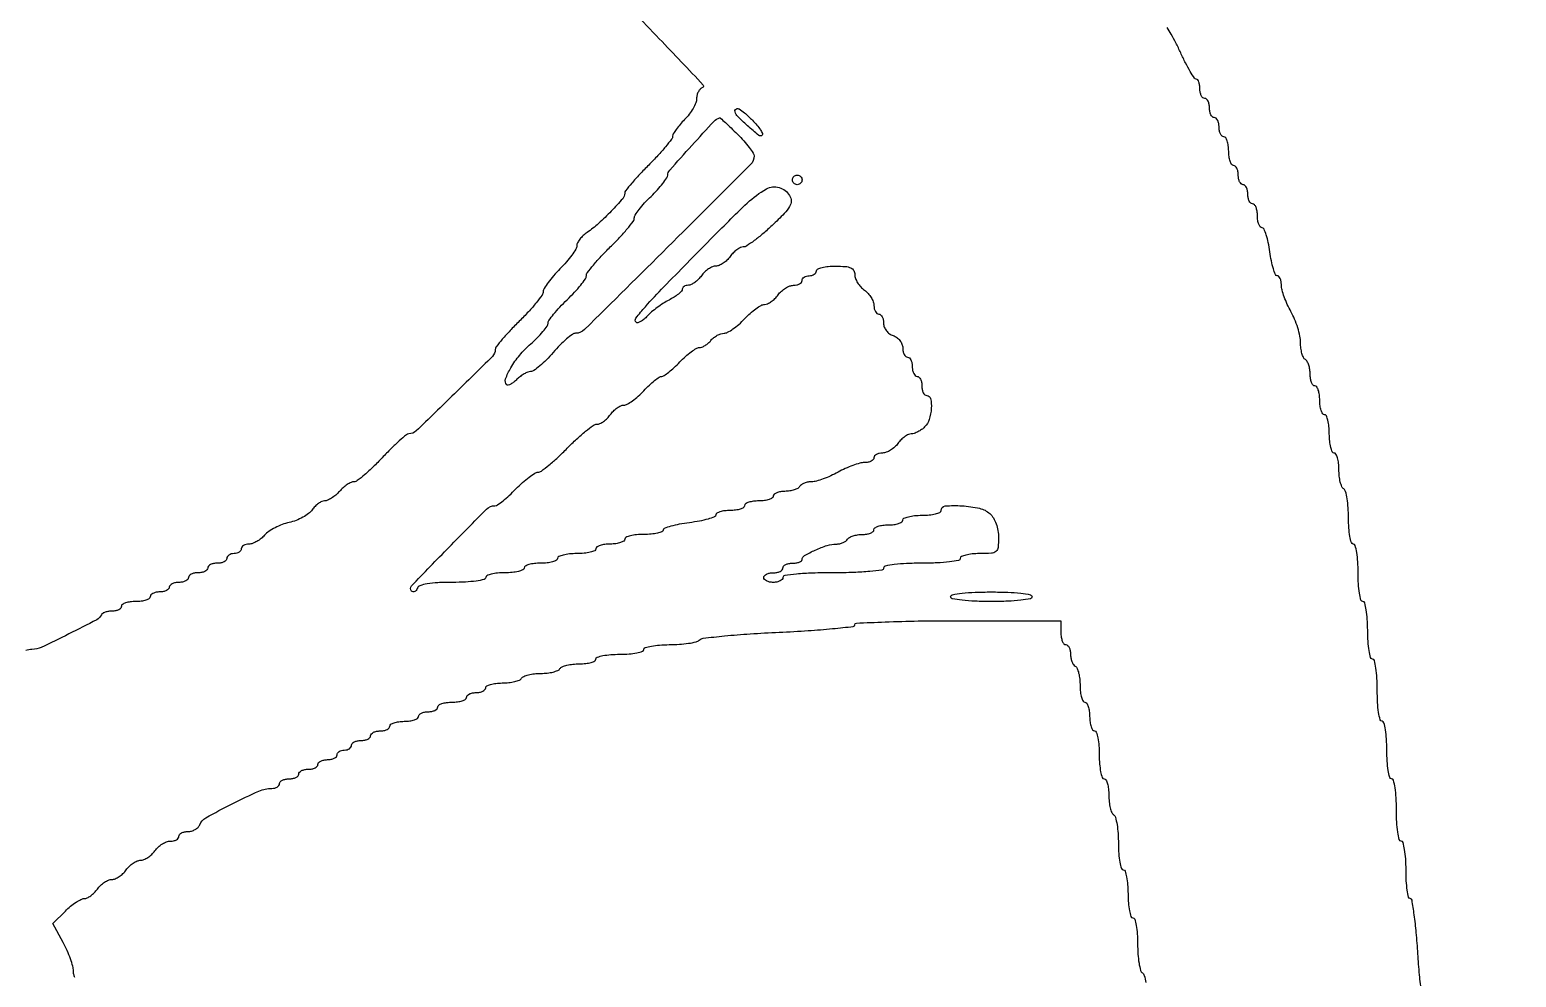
# Model space of a CAD drawing. Extents: x 70 to 555, y 314 to 2123.
# Drawn here: x 244.9 to 555, y 1622.6 to 1820.3 of the extents above; entities that cross this region are included whole.
import ezdxf

# ---------------------------------------------------------------- set-up
doc = ezdxf.new("R2010")
doc.units = 0

msp = doc.modelspace()

# ---------------------------------------------------------------- linework, layer by layer
for points in [[(70.501361, 1948.502049, 0.000004), (70.250342, 1765.875, 0.000254), (70.05712, 1541.195105, 0.000088), (70, 1217.5, 0.000088)], [(70.250342, 669.125, 0.000004), (70.501361, 486.497951, 0.413809)], [(365.603297, 1829.416839, -0.003947), (376.21875, 1818.449444, -0.0007), (385.385606, 1808.800828, -0.547548), (385.25, 1808.255019, 0.118274), (384.771911, 1807.954739, 0.068961), (384.367188, 1807.407535, 0.062766), (384.09324, 1806.709026, 0.062177), (384, 1805.962121, -0.095468), (383.828173, 1805.070411, -0.034714), (383.265625, 1803.906203, -0.032892), (382.456705, 1802.685635, -0.033602), (381.5, 1801.590909, 0.018388), (380.542806, 1800.560597, 0.022832), (379.734375, 1799.53217, 0.021979), (379.145597, 1798.626785, 0.133953), (379, 1798.093074, -0.166116), (378.794972, 1797.492979, -0.009116), (377.53125, 1795.919602, -0.013333), (375.915592, 1794.083353, -0.009288), (374, 1792.095238, 0.008378), (372.084264, 1790.114204, 0.012204), (370.46875, 1788.299817, 0.007774), (369.191598, 1786.744564, 0.169593), (369, 1786.195933, -0.181193), (368.577722, 1785.068917, -0.012077), (366.206721, 1782.478192, -0.018452), (363.543776, 1779.90324, -0.03323), (361.15522, 1778.029241, 0.037971), (360.330549, 1777.369515, 0.040339), (359.633096, 1776.604948, 0.043876), (359.149594, 1775.8526, 0.121467), (359, 1775.245907, -0.137442), (358.801, 1774.53564, -0.020614), (357.971875, 1773.290777, -0.021856), (356.840156, 1771.869592, -0.017302), (355.5, 1770.433333, 0.016549), (354.159783, 1769.001338, 0.021156), (353.028125, 1767.59302, 0.019632), (352.195363, 1766.363517, 0.139923), (352, 1765.679075, -0.158473), (351.764003, 1764.953177, -0.012914), (350.53125, 1763.34659, -0.016341), (348.915231, 1761.477817, -0.011826), (347, 1759.5, 0.009181), (345.084373, 1757.542598, 0.013229), (343.46875, 1755.736521, 0.008938), (342.202633, 1754.188201, 0.168464), (342, 1753.603856, -0.199705), (341.403988, 1752.171136, -0.002046), (333.465323, 1744.345047, -0.00209), (325.472065, 1736.594484, -0.193825), (323.996119, 1736, 0.175377), (323.447174, 1735.801346, 0.008761), (321.975369, 1734.53125, 0.013221), (320.261668, 1732.915699, 0.009102), (318.403231, 1731, -0.011976), (316.523714, 1729.084723, -0.016653), (314.74526, 1727.46875, -0.013122), (313.213313, 1726.234925, -0.164403), (312.518146, 1726, 0.112595), (311.931336, 1725.86616, 0.034196), (311.133195, 1725.4125, 0.032324), (310.28173, 1724.765415, 0.030199), (309.5, 1724, -0.032102), (308.712338, 1723.234622, -0.033425), (307.843264, 1722.5875, -0.035474), (307.020538, 1722.135583, -0.108265), (306.401716, 1722, 0.110792), (305.814824, 1721.868338, 0.045518), (305.107991, 1721.451967, 0.042108), (304.401906, 1720.848153, 0.042059), (303.806659, 1720.134355, -0.07992), (303.058678, 1719.363769, -0.034859), (301.855932, 1718.590992, -0.033364), (300.436297, 1717.931825, -0.037967), (299.000896, 1717.500197, 0.035693), (297.542579, 1717.068889, 0.029133), (296.05436, 1716.409344, 0.030052), (294.751822, 1715.636506, 0.065282), (293.883646, 1714.865842, -0.044399), (293.143838, 1714.151902, -0.039478), (292.261159, 1713.548091, -0.041604), (291.374475, 1713.132956, -0.088912), (290.632705, 1713, 0.059344), (290.008301, 1712.925629, 0.078271), (289.479607, 1712.70625, 0.096675), (289.125502, 1712.381426, 0.160289), (289, 1712, -0.148195), (288.884432, 1711.618646, -0.098894), (288.559375, 1711.29375, -0.082425), (288.073457, 1711.074694, -0.064853), (287.5, 1711, 0.064853), (286.926543, 1710.925306, 0.082425), (286.440625, 1710.70625, 0.098894), (286.115568, 1710.381354, 0.148195), (286, 1710, -0.191087), (285.848523, 1709.618118, -0.088204), (285.4125, 1709.29375, -0.068025), (284.765418, 1709.073693, -0.048028), (284, 1709, 0.048028), (283.234582, 1708.926307, 0.068025), (282.5875, 1708.70625, 0.088204), (282.151477, 1708.381882, 0.191087), (282, 1708, -0.191087), (281.848523, 1707.618118, -0.088204), (281.4125, 1707.29375, -0.068025), (280.765418, 1707.073693, -0.048028), (280, 1707, 0.048028), (279.234582, 1706.926307, 0.068025), (278.5875, 1706.70625, 0.088204), (278.151477, 1706.381882, 0.191087), (278, 1706, -0.191087), (277.848523, 1705.618118, -0.088204), (277.4125, 1705.29375, -0.068025), (276.765418, 1705.073693, -0.048028), (276, 1705, 0.048028), (275.234582, 1704.926307, 0.068025), (274.5875, 1704.70625, 0.088204), (274.151477, 1704.381882, 0.191087), (274, 1704, -0.191087), (273.848523, 1703.618118, -0.088204), (273.4125, 1703.29375, -0.068025), (272.765418, 1703.073693, -0.048028), (272, 1703, 0.048028), (271.234582, 1702.926307, 0.068025), (270.5875, 1702.70625, 0.088204), (270.151477, 1702.381882, 0.191087), (270, 1702, -0.254951), (269.790443, 1701.615738, -0.06271), (269.11875, 1701.29375, -0.048861), (268.149251, 1701.072766, -0.031626), (267, 1701, 0.031626), (265.850749, 1700.927234, 0.048861), (264.88125, 1700.70625, 0.06271), (264.209557, 1700.384262, 0.254951), (264, 1700, -0.184457), (263.854207, 1699.61825, -0.090315), (263.436979, 1699.29375, -0.070178), (262.816758, 1699.073823, -0.050201), (262.083333, 1699, 0.036404), (261.325242, 1698.944732, 0.044078), (260.631771, 1698.779687, 0.049842), (260.093607, 1698.538485, 0.15923), (259.833333, 1698.25, -0.169344), (258.848766, 1697.201013, -0.004391), (253.032231, 1694.226051, -0.005853), (247.287392, 1691.434735, -0.110593), (245.345966, 1691, 0.09204), (244.034888, 1690.756595, 0.02218)], [(535.250996, 1619.378125, -0.012066), (534.819108, 1623.090771, -0.007319), (534.47875, 1627.5, 0.007146), (534.139924, 1631.909245, 0.011786), (533.712746, 1635.621875, 0.005464), (533.253165, 1638.682309, 0.368095), (532.880101, 1639, -0.350995), (532.533514, 1639.277487, -0.018729), (532.25853, 1640.7625, -0.022635), (532.063409, 1642.699754, -0.013781), (532, 1645, 0.015416), (531.928566, 1647.316313, 0.025878), (531.708333, 1649.25, 0.024068), (531.395008, 1650.696775, 0.339565), (531, 1651, -0.345347), (530.599474, 1651.314102, -0.022017), (530.288462, 1652.875, -0.024301), (530.070361, 1654.963427, -0.013867), (530, 1657.5, 0.013867), (529.929639, 1660.036573, 0.024301), (529.711538, 1662.125, 0.022017), (529.400526, 1663.685898, 0.345347), (529, 1664, -0.339565), (528.604992, 1664.303225, -0.024068), (528.291667, 1665.75, -0.025878), (528.071434, 1667.683687, -0.015416), (528, 1670, 0.015416), (527.928566, 1672.316313, 0.025878), (527.708333, 1674.25, 0.024068), (527.395008, 1675.696775, 0.339565), (527, 1676, -0.345347), (526.599474, 1676.314102, -0.022017), (526.288462, 1677.875, -0.024301), (526.070361, 1679.963427, -0.013867), (526, 1682.5, 0.013867), (525.929639, 1685.036573, 0.024301), (525.711538, 1687.125, 0.022017), (525.400526, 1688.685898, 0.345347), (525, 1689, -0.339565), (524.604992, 1689.303225, -0.024068), (524.291667, 1690.75, -0.025878), (524.071434, 1692.683687, -0.015416), (524, 1695, 0.015416), (523.928566, 1697.316313, 0.025878), (523.708333, 1699.25, 0.024068), (523.395008, 1700.696775, 0.339565), (523, 1701, -0.339565), (522.604992, 1701.303225, -0.024068), (522.291667, 1702.75, -0.025878), (522.071434, 1704.683687, -0.015416), (522, 1707, 0.015416), (521.928566, 1709.316313, 0.025878), (521.708333, 1711.25, 0.024068), (521.395008, 1712.696775, 0.339565), (521, 1713, -0.331172), (520.609106, 1713.290799, -0.027462), (520.29375, 1714.598289, -0.028158), (520.072152, 1716.35528, -0.017292), (520, 1718.440983, 0.017115), (519.927098, 1720.570094, 0.023783), (519.70625, 1722.465225, 0.021638), (519.39092, 1723.967949, 0.194165), (519, 1724.5, -0.159713), (518.613307, 1724.95866, -0.035556), (518.29375, 1725.947275, -0.033489), (518.073414, 1727.196361, -0.026918), (518, 1728.559017, 0.027497), (517.927436, 1729.877484, 0.043243), (517.70625, 1730.989211, 0.053437), (517.385522, 1731.770364, 0.275259), (517, 1732, -0.295869), (516.612873, 1732.251055, -0.04382), (516.29375, 1733.175, -0.037669), (516.07239, 1734.467056, -0.023598), (516, 1736, 0.023598), (515.92761, 1737.532944, 0.037669), (515.70625, 1738.825, 0.04382), (515.387127, 1739.748945, 0.295869), (515, 1740, -0.254951), (514.615738, 1740.209557, -0.06271), (514.29375, 1740.88125, -0.048861), (514.072766, 1741.850749, -0.031626), (514, 1743, 0.031626), (513.927234, 1744.149251, 0.048861), (513.70625, 1745.11875, 0.06271), (513.384262, 1745.790443, 0.254951), (513, 1746, -0.222681), (512.617207, 1746.179376, -0.076538), (512.29375, 1746.717039, -0.058208), (512.07317, 1747.50628, -0.039081), (512, 1748.440983, 0.037634), (511.926158, 1749.42066, 0.041396), (511.70625, 1750.346475, 0.045439), (511.384508, 1751.093337, 0.130646), (511, 1751.5, -0.145663), (510.614489, 1751.932576, -0.040643), (510.29375, 1752.791465, -0.03735), (510.073625, 1753.869117, -0.031717), (510, 1755.028601, 0.051263), (509.859345, 1756.396885, 0.023721), (509.4125, 1758.130183, 0.023203), (508.765768, 1759.923384, 0.029814), (508, 1761.5, -0.020986), (507.234469, 1763.007834, -0.020208), (506.5875, 1764.593403, -0.020615), (506.132463, 1766.034859, -0.066235), (506, 1767.030416, 0.042298), (505.936096, 1767.784464, 0.061916), (505.744094, 1768.421435, 0.081321), (505.461952, 1768.853273, 0.210474), (505.128831, 1769, -0.304395), (504.753818, 1769.251618, -0.022778), (504.318731, 1770.46875, -0.025401), (503.911586, 1772.083633, -0.016076), (503.594388, 1774, 0.017827), (503.270316, 1775.916224, 0.027942), (502.842319, 1777.53125, 0.026767), (502.378437, 1778.732778, 0.295374), (501.965557, 1779, -0.232033), (501.595596, 1779.181456, -0.072685), (501.283632, 1779.734375, -0.055436), (501.070525, 1780.542568, -0.036781), (501, 1781.5, 0.038131), (500.926884, 1782.457356, 0.057076), (500.70625, 1783.265625, 0.074992), (500.382936, 1783.817169, 0.226478), (500, 1784, -0.191087), (499.618118, 1784.151477, -0.088204), (499.29375, 1784.5875, -0.068025), (499.073693, 1785.234582, -0.048028), (499, 1786, 0.048028), (498.926307, 1786.765418, 0.068025), (498.70625, 1787.4125, 0.088204), (498.381882, 1787.848523, 0.191087), (498, 1788, -0.191087), (497.618118, 1788.151477, -0.088204), (497.29375, 1788.5875, -0.068025), (497.073693, 1789.234582, -0.048028), (497, 1790, 0.048028), (496.926307, 1790.765418, 0.068025), (496.70625, 1791.4125, 0.088204), (496.381882, 1791.848523, 0.191087), (496, 1792, -0.254951), (495.615738, 1792.209557, -0.06271), (495.29375, 1792.88125, -0.048861), (495.072766, 1793.850749, -0.031626), (495, 1795, 0.031626), (494.927234, 1796.149251, 0.048861), (494.70625, 1797.11875, 0.06271), (494.384262, 1797.790443, 0.254951), (494, 1798, -0.191087), (493.618118, 1798.151477, -0.088204), (493.29375, 1798.5875, -0.068025), (493.073693, 1799.234582, -0.048028), (493, 1800, 0.048028), (492.926307, 1800.765418, 0.068025), (492.70625, 1801.4125, 0.088204), (492.381882, 1801.848523, 0.191087), (492, 1802, -0.191087), (491.618118, 1802.151477, -0.088204), (491.29375, 1802.5875, -0.068025), (491.073693, 1803.234582, -0.048028), (491, 1804, 0.048028), (490.926307, 1804.765418, 0.068025), (490.70625, 1805.4125, 0.088204), (490.381882, 1805.848523, 0.191087), (490, 1806, -0.191087), (489.618118, 1806.151477, -0.088204), (489.29375, 1806.5875, -0.068025), (489.073693, 1807.234582, -0.048028), (489, 1808, 0.035676), (488.945257, 1808.766246, 0.053938), (488.779688, 1809.413545, 0.070374), (488.53754, 1809.858162, 0.235946), (488.25, 1810.003557, -0.252497), (487.855014, 1810.219031, -0.010688), (486.985937, 1811.619605, -0.016166), (486.012383, 1813.394667, -0.010555), (485, 1815.5, 0.010555), (483.987617, 1817.605333, 0.016166), (483.014063, 1819.380395, 0.010688), (482.144986, 1820.780969, 0.252497)], [(254.29375, 1622.55974, -0.070474), (254.073842, 1623.176362, -0.050507), (254, 1623.905499, 0.068669), (253.862921, 1624.898914, 0.018191), (253.372322, 1626.427192, 0.018103), (252.681129, 1628.141748, 0.017725), (251.863223, 1629.814176), (249.726445, 1633.817354), (252.317768, 1636.408677, -0.023381), (253.40706, 1637.400595, -0.026836), (254.537019, 1638.238799, -0.027433), (255.557512, 1638.836342, -0.119278), (256.233786, 1639, 0.113243), (256.843602, 1639.139909, 0.043766), (257.592798, 1639.5875, 0.040482), (258.350538, 1640.234755, 0.039628), (259, 1641, -0.046192), (259.666838, 1641.765165, -0.043436), (260.475876, 1642.4125, -0.046457), (261.299139, 1642.857086, -0.100918), (262, 1643, 0.100918), (262.700861, 1643.142914, 0.046457), (263.524124, 1643.5875, 0.043436), (264.333162, 1644.234835, 0.046192), (265, 1645, -0.046192), (265.666838, 1645.765165, -0.043436), (266.475876, 1646.4125, -0.046457), (267.299139, 1646.857086, -0.100918), (268, 1647, 0.100918), (268.700861, 1647.142914, 0.046457), (269.524124, 1647.5875, 0.043436), (270.333162, 1648.234835, 0.046192), (271, 1649, -0.052224), (271.683198, 1649.765149, -0.045499), (272.540724, 1650.4125, -0.047927), (273.434551, 1650.855253, -0.091287), (274.220759, 1651, 0.054248), (274.901422, 1651.074067, 0.073949), (275.477348, 1651.29375, 0.093597), (275.863853, 1651.618433, 0.173062), (276, 1652, -0.182536), (276.144157, 1652.381715, -0.0909), (276.556072, 1652.70625, -0.070807), (277.168668, 1652.926137, -0.050854), (277.893011, 1653, 0.068992), (278.657398, 1653.105977, 0.063005), (279.389918, 1653.416869, 0.066745), (279.981443, 1653.876439, 0.103008), (280.330593, 1654.419129, -0.176881), (281.604334, 1655.881555, -0.009457), (287.140985, 1658.800661, -0.012311), (292.704411, 1661.431113, -0.104639), (295.392967, 1662, 0.060336), (296.007515, 1662.07443, 0.079058), (296.527934, 1662.29375, 0.097153), (296.876399, 1662.618592, 0.157988), (297, 1663, -0.191087), (297.151477, 1663.381882, -0.088204), (297.5875, 1663.70625, -0.068025), (298.234582, 1663.926307, -0.048028), (299, 1664, 0.048028), (299.765418, 1664.073693, 0.068025), (300.4125, 1664.29375, 0.088204), (300.848523, 1664.618118, 0.191087), (301, 1665, -0.191087), (301.151477, 1665.381882, -0.088204), (301.5875, 1665.70625, -0.068025), (302.234582, 1665.926307, -0.048028), (303, 1666, 0.048028), (303.765418, 1666.073693, 0.068025), (304.4125, 1666.29375, 0.088204), (304.848523, 1666.618118, 0.191087), (305, 1667, -0.191087), (305.151477, 1667.381882, -0.088204), (305.5875, 1667.70625, -0.068025), (306.234582, 1667.926307, -0.048028), (307, 1668, 0.048028), (307.765418, 1668.073693, 0.068025), (308.4125, 1668.29375, 0.088204), (308.848523, 1668.618118, 0.191087), (309, 1669, -0.148195), (309.115568, 1669.381354, -0.098894), (309.440625, 1669.70625, -0.082425), (309.926543, 1669.925306, -0.064853), (310.5, 1670, 0.064853), (311.073457, 1670.074694, 0.082425), (311.559375, 1670.29375, 0.098894), (311.884432, 1670.618646, 0.148195), (312, 1671, -0.191087), (312.151477, 1671.381882, -0.088204), (312.5875, 1671.70625, -0.068025), (313.234582, 1671.926307, -0.048028), (314, 1672, 0.048028), (314.765418, 1672.073693, 0.068025), (315.4125, 1672.29375, 0.088204), (315.848523, 1672.618118, 0.191087), (316, 1673, -0.191087), (316.151477, 1673.381882, -0.088204), (316.5875, 1673.70625, -0.068025), (317.234582, 1673.926307, -0.048028), (318, 1674, 0.048028), (318.765418, 1674.073693, 0.068025), (319.4125, 1674.29375, 0.088204), (319.848523, 1674.618118, 0.191087), (320, 1675, -0.254951), (320.209557, 1675.384262, -0.06271), (320.88125, 1675.70625, -0.048861), (321.850749, 1675.927234, -0.031626), (323, 1676, 0.031626), (324.149251, 1676.072766, 0.048861), (325.11875, 1676.29375, 0.06271), (325.790443, 1676.615738, 0.254951), (326, 1677, -0.191087), (326.151477, 1677.381882, -0.088204), (326.5875, 1677.70625, -0.068025), (327.234582, 1677.926307, -0.048028), (328, 1678, 0.048028), (328.765418, 1678.073693, 0.068025), (329.4125, 1678.29375, 0.088204), (329.848523, 1678.618118, 0.191087), (330, 1679, -0.254951), (330.209557, 1679.384262, -0.06271), (330.88125, 1679.70625, -0.048861), (331.850749, 1679.927234, -0.031626), (333, 1680, 0.031626), (334.149251, 1680.072766, 0.048861), (335.11875, 1680.29375, 0.06271), (335.790443, 1680.615738, 0.254951), (336, 1681, -0.191087), (336.151477, 1681.381882, -0.088204), (336.5875, 1681.70625, -0.068025), (337.234582, 1681.926307, -0.048028), (338, 1682, 0.048028), (338.765418, 1682.073693, 0.068025), (339.4125, 1682.29375, 0.088204), (339.848523, 1682.618118, 0.191087), (340, 1683, -0.275259), (340.229636, 1683.385522, -0.053437), (341.010789, 1683.70625, -0.043243), (342.122516, 1683.927436, -0.027497), (343.440983, 1684, 0.026918), (344.803639, 1684.073414, 0.033489), (346.052725, 1684.29375, 0.035556), (347.04134, 1684.613307, 0.159713), (347.5, 1685, -0.158284), (347.955916, 1685.38656, -0.036095), (348.929939, 1685.70625, -0.033884), (350.159953, 1685.926564, -0.02738), (351.5, 1686, 0.02738), (352.840047, 1686.073436, 0.033884), (354.070061, 1686.29375, 0.036095), (355.044084, 1686.61344, 0.158284), (355.5, 1687, -0.159713), (355.95866, 1687.386693, -0.035556), (356.947275, 1687.70625, -0.033489), (358.196361, 1687.926586, -0.026918), (359.559017, 1688, 0.027497), (360.877484, 1688.072564, 0.043243), (361.989211, 1688.29375, 0.053437), (362.770364, 1688.614478, 0.275259), (363, 1689, -0.322437), (363.280551, 1689.389817, -0.031449), (364.46875, 1689.70625, -0.03053), (366.083446, 1689.927795, -0.01883), (368, 1690, 0.01883), (369.916554, 1690.072205, 0.03053), (371.53125, 1690.29375, 0.031449), (372.719449, 1690.610183, 0.322437), (373, 1691, -0.328537), (373.287676, 1691.390558, -0.028658), (374.556875, 1691.70625, -0.028876), (376.268373, 1691.927832, -0.017755), (378.3, 1692, 0.016537), (380.398986, 1692.069442, 0.02114), (382.322187, 1692.27877, 0.019615), (383.883759, 1692.578951, 0.139835), (384.55, 1692.949004, -0.169375), (385.380688, 1693.349564, -0.003798), (389.8475, 1693.825489, -0.008137), (395.1453, 1694.262354, -0.005363), (401.25, 1694.600138, 0.005041), (407.289048, 1694.930395, 0.008361), (412.373438, 1695.345372, 0.002787), (416.679624, 1695.793675, 0.382549), (417, 1696.151134, -0.400933), (417.329533, 1696.496032, -0.001524), (423.315625, 1696.750646, -0.006165), (430.255927, 1696.93899, -0.0037), (438.5, 1697), (460, 1697), (460, 1694.5, 0.038131), (460.073116, 1693.542644, 0.057076), (460.29375, 1692.734375, 0.074992), (460.617064, 1692.182831, 0.226478), (461, 1692, -0.186414), (461.381787, 1691.852535, -0.089706), (461.70625, 1691.429836, -0.069539), (461.926216, 1690.801778, -0.049547), (462, 1690.059017, 0.046881), (462.074077, 1689.270704, 0.046318), (462.29375, 1688.50665, 0.050262), (462.616444, 1687.876024, 0.111412), (463, 1687.5, -0.159713), (463.386693, 1687.04134, -0.035556), (463.70625, 1686.052725, -0.033489), (463.926586, 1684.803639, -0.026918), (464, 1683.440983, 0.027497), (464.072564, 1682.122516, 0.043243), (464.29375, 1681.010789, 0.053437), (464.614478, 1680.229636, 0.275259), (465, 1680, -0.254951), (465.384262, 1679.790443, -0.06271), (465.70625, 1679.11875, -0.048861), (465.927234, 1678.149251, -0.031626), (466, 1677, 0.031626), (466.072766, 1675.850749, 0.048861), (466.29375, 1674.88125, 0.06271), (466.615738, 1674.209557, 0.254951), (467, 1674, -0.322437), (467.389817, 1673.719449, -0.031449), (467.70625, 1672.53125, -0.03053), (467.927795, 1670.916554, -0.01883), (468, 1669, 0.01883), (468.072205, 1667.083446, 0.03053), (468.29375, 1665.46875, 0.031449), (468.610183, 1664.280551, 0.322437), (469, 1664, -0.275259), (469.385522, 1663.770364, -0.053437), (469.70625, 1662.989211, -0.043243), (469.927436, 1661.877484, -0.027497), (470, 1660.559017, 0.026918), (470.073414, 1659.196361, 0.033489), (470.29375, 1657.947275, 0.035556), (470.613307, 1656.95866, 0.159713), (471, 1656.5, -0.194165), (471.39092, 1655.967949, -0.021638), (471.70625, 1654.465225, -0.023783), (471.927098, 1652.570094, -0.017115), (472, 1650.440983, 0.017292), (472.072152, 1648.35528, 0.028158), (472.29375, 1646.598289, 0.027462), (472.609106, 1645.290799, 0.331172), (473, 1645, -0.322437), (473.389817, 1644.719449, -0.031449), (473.70625, 1643.53125, -0.03053), (473.927795, 1641.916554, -0.01883), (474, 1640, 0.01883), (474.072205, 1638.083446, 0.03053), (474.29375, 1636.46875, 0.031449), (474.610183, 1635.280551, 0.322437), (475, 1635, -0.331172), (475.390894, 1634.709201, -0.027462), (475.70625, 1633.401711, -0.028158), (475.927848, 1631.64472, -0.017292), (476, 1629.559017, 0.017115), (476.072902, 1627.429906, 0.023783), (476.29375, 1625.534775, 0.021638), (476.60908, 1624.032051, 0.194165), (477, 1623.5, -0.194165), (477.39092, 1622.967949, -0.021638), (477.70625, 1621.465225, -0.023783)]]:
    msp.add_lwpolyline(points, format="xyb")
for points in [[(392.533333, 1798.533333, -0.014063), (393.861, 1797.128805, -0.018703), (394.981667, 1795.775803, -0.016202), (395.820311, 1794.605906, -0.148463), (396, 1794.014081, -0.198925), (395.24571, 1792.193193, -0.000678), (377.951244, 1774.94729, -0.000694), (360.625077, 1757.764327, -0.192805), (358.758141, 1756.977363, 0.153191), (358.078546, 1756.750635, 0.019811), (356.858958, 1755.793025, 0.021611), (355.469061, 1754.502146, 0.016493), (354.059589, 1752.977363, -0.0165), (352.651574, 1751.454196, -0.021779), (351.266089, 1750.16835, -0.019902), (350.051983, 1749.216768, -0.157526), (349.381017, 1749, 0.094133), (348.793131, 1748.888332, 0.035043), (348.030971, 1748.524405, 0.033207), (347.234721, 1748.000529, 0.034283), (346.52381, 1747.380952, -0.028083), (345.868594, 1746.795477, -0.044058), (345.239252, 1746.378606, -0.054815), (344.718357, 1746.166036, -0.272278), (344.424403, 1746.242264, -0.290926), (344.154442, 1747.454193, -0.045248), (345.244422, 1749.784658, -0.042228), (347.089031, 1752.41087, -0.038402), (349.403725, 1754.781326, 0.016135), (350.780968, 1756.071585, 0.021345), (351.943594, 1757.337115, 0.019348), (352.805553, 1758.443919, 0.157016), (353, 1759.047849, -0.155886), (353.200562, 1759.675514, -0.015219), (354.175, 1760.959986, -0.018117), (355.46796, 1762.44712, -0.013373), (357, 1764, 0.013782), (358.531996, 1765.555377, 0.018553), (359.825, 1767.050111, 0.015821), (360.796345, 1768.342762, 0.154405), (361, 1768.986523, -0.163312), (361.224755, 1769.656287, -0.011526), (362.46875, 1771.224604, -0.015322), (364.084621, 1773.051145, -0.010909), (366, 1775, 0.010956), (367.915372, 1776.949214, 0.015376), (369.53125, 1778.776857, 0.011597), (370.774677, 1780.346223, 0.163135), (371, 1781.018447, -0.146598), (371.189554, 1781.65106, -0.018437), (372.028125, 1782.827875, -0.020396), (373.159678, 1784.180135, -0.015622), (374.5, 1785.565704, 0.014137), (375.840454, 1786.943199, 0.018888), (376.971875, 1788.270959, 0.01633), (377.819161, 1789.420192, 0.151811), (378, 1790.002071, -0.183514), (378.381552, 1791.006633, -0.002315), (383.017215, 1796.180289, -0.002796), (387.64739, 1801.242733, -0.142608), (388.783333, 1801.925305, -0.250617), (388.972948, 1801.880236, -0.002709), (390.001771, 1800.959725, -0.007691), (391.183995, 1799.856843, -0.004832)], [(395.651515, 1801.439394, -0.020069), (396.593568, 1800.418523, -0.032416), (397.299716, 1799.470739, -0.03468), (397.7302, 1798.694196, -0.315441), (397.666667, 1798.333333, -0.385028), (396.96154, 1798.297814, -0.012536), (394.629349, 1800.30162, -0.015116), (392.422055, 1802.421116, -0.19633), (392, 1803.454545, -0.325037), (392.292005, 1803.856276, -0.207402), (392.892174, 1803.798923, -0.057372), (393.989385, 1803.017445, -0.012972)], [(406, 1789, -0.099038), (405.923658, 1788.618362, -0.097945), (405.70625, 1788.29375, -0.097945), (405.381638, 1788.076342, -0.099038), (405, 1788, -0.099038), (404.618362, 1788.076342, -0.097945), (404.29375, 1788.29375, -0.097945), (404.076342, 1788.618362, -0.099038), (404, 1789, -0.099038), (404.076342, 1789.381638, -0.097945), (404.29375, 1789.70625, -0.097945), (404.618362, 1789.923658, -0.099038), (405, 1790, -0.099038), (405.381638, 1789.923658, -0.097945), (405.70625, 1789.70625, -0.097945), (405.923658, 1789.381638, -0.099038)], [(403.397872, 1785.736655, -0.139815), (403.721585, 1784.614234, -0.133492), (403.413475, 1783.467368, -0.061021), (402.283843, 1781.980671, -0.010464), (399.753747, 1779.486655, -0.01251), (397.842296, 1777.768231, -0.016878), (396.024828, 1776.317955, -0.013944), (394.462857, 1775.221932, -0.14704), (393.724506, 1775, 0.115715), (393.131037, 1774.860789, 0.043132), (392.39495, 1774.4125, 0.039861), (391.646361, 1773.765266, 0.038439), (391, 1773, -0.046192), (390.333162, 1772.234835, -0.043436), (389.524124, 1771.5875, -0.046457), (388.700861, 1771.142914, -0.100918), (388, 1771, 0.100918), (387.299139, 1770.857086, 0.046457), (386.475876, 1770.4125, 0.043436), (385.666838, 1769.765165, 0.046192), (385, 1769, -0.038332), (384.353917, 1768.234732, -0.039803), (383.606151, 1767.5875, -0.043072), (382.871239, 1767.139145, -0.115942), (382.279241, 1767, 0.063116), (381.790129, 1766.938011, 0.081172), (381.375777, 1766.755888, 0.098305), (381.09851, 1766.485906, 0.151833), (381, 1766.16898, -0.193348), (380.836608, 1765.76224, -0.030657), (380.192187, 1765.167252, -0.030191), (379.303134, 1764.527331, -0.022283), (378.25, 1763.925808, 0.024084), (377.068785, 1763.245474, 0.016397), (375.791887, 1762.365312, 0.016552), (374.613168, 1761.432622, 0.031672), (373.743657, 1760.596505, -0.030654), (373.027575, 1759.905114, -0.048521), (372.328692, 1759.417064, -0.063172), (371.744167, 1759.179207, -0.267544), (371.393109, 1759.273558, -0.375924), (371.334718, 1760.153821, -0.019217), (373.307915, 1762.538013, -0.010812), (377.165315, 1766.666976, -0.001021), (386.858521, 1776.56243, -0.00786), (394.582956, 1784.172796, -0.064038), (398.569322, 1787.105888, -0.200785), (401.209, 1787.397793, -0.183524)], [(417, 1769.220759, 0.091287), (417.144747, 1768.434551, 0.047927), (417.5875, 1767.540724, 0.045499), (418.234851, 1766.683198, 0.052224), (419, 1766, -0.052224), (419.765149, 1765.316802, -0.045499), (420.4125, 1764.459276, -0.047927), (420.855253, 1763.565449, -0.091287), (421, 1762.779241, 0.054248), (421.074067, 1762.098578, 0.073949), (421.29375, 1761.522652, 0.093597), (421.618433, 1761.136147, 0.173062), (422, 1761, -0.185742), (422.381774, 1760.853109, -0.089917), (422.70625, 1760.432295, -0.069758), (422.926202, 1759.806935, -0.04977), (423, 1759.067388, 0.094537), (423.149993, 1758.281172, 0.071315), (423.5875, 1757.516015, 0.069591), (424.235622, 1756.887511, 0.081113), (425, 1756.5, -0.081113), (425.764378, 1756.112489, -0.069591), (426.4125, 1755.483985, -0.071315), (426.850007, 1754.718828, -0.094537), (427, 1753.932612, 0.04977), (427.073798, 1753.193065, 0.069758), (427.29375, 1752.567705, 0.089917), (427.618226, 1752.146891, 0.185742), (428, 1752, -0.191087), (428.381882, 1751.848523, -0.088204), (428.70625, 1751.4125, -0.068025), (428.926307, 1750.765418, -0.048028), (429, 1750, 0.048028), (429.073693, 1749.234582, 0.068025), (429.29375, 1748.5875, 0.088204), (429.618118, 1748.151477, 0.191087), (430, 1748, -0.191087), (430.381882, 1747.848523, -0.088204), (430.70625, 1747.4125, -0.068025), (430.926307, 1746.765418, -0.048028), (431, 1746, 0.048028), (431.073693, 1745.234582, 0.068025), (431.29375, 1744.5875, 0.088204), (431.618118, 1744.151477, 0.191087), (432, 1744, -0.35343), (432.81526, 1743.341465, -0.069364), (432.963636, 1741.323099, -0.060108), (432.530029, 1739.00859, -0.120612), (431.571429, 1737.428571, -0.041677), (430.925121, 1736.881878, -0.036013), (430.165741, 1736.419643, -0.037653), (429.411966, 1736.101373, -0.081242), (428.792188, 1736, 0.111748), (428.17221, 1735.859685, 0.044135), (427.414832, 1735.4125, 0.040854), (426.651394, 1734.765233, 0.040366), (426, 1734, -0.052224), (425.316802, 1733.234851, -0.045499), (424.459276, 1732.5875, -0.047927), (423.565449, 1732.144747, -0.091287), (422.779241, 1732, 0.054248), (422.098578, 1731.925933, 0.073949), (421.522652, 1731.70625, 0.093597), (421.136147, 1731.381567, 0.173062), (421, 1731, -0.188692), (420.850583, 1730.618168, -0.088982), (420.421435, 1730.29375, -0.068799), (419.784157, 1730.073739, -0.048799), (419.030416, 1730, 0.066235), (418.034859, 1729.867537, 0.020615), (416.593403, 1729.4125, 0.020208), (415.007834, 1728.765531, 0.020986), (413.5, 1728, -0.020403), (411.996507, 1727.234469, -0.019929), (410.423933, 1726.5875, -0.020286), (409.000242, 1726.131636, -0.067431), (408.028601, 1726, 0.047589), (407.251926, 1725.92591, 0.046631), (406.497715, 1725.70625, 0.05052), (405.874059, 1725.383504, 0.11012), (405.5, 1725, -0.130646), (405.093337, 1724.615492, -0.045439), (404.346475, 1724.29375, -0.041396), (403.42066, 1724.073842, -0.037634), (402.440983, 1724, 0.039081), (401.50628, 1723.92683, 0.058208), (400.717039, 1723.70625, 0.076538), (400.179376, 1723.382793, 0.222681), (400, 1723, -0.254951), (399.790443, 1722.615738, -0.06271), (399.11875, 1722.29375, -0.048861), (398.149251, 1722.072766, -0.031626), (397, 1722, 0.031626), (395.850749, 1721.927234, 0.048861), (394.88125, 1721.70625, 0.06271), (394.209557, 1721.384262, 0.254951), (394, 1721, -0.254951), (393.790443, 1720.615738, -0.06271), (393.11875, 1720.29375, -0.048861), (392.149251, 1720.072766, -0.031626), (391, 1720, 0.029304), (389.850608, 1719.932577, 0.045738), (388.88125, 1719.727387, 0.057626), (388.20466, 1719.42918, 0.266165), (388, 1719.071956, -0.308806), (387.728114, 1718.673714, -0.021775), (386.384375, 1718.214666, -0.024745), (384.608068, 1717.787187, -0.015598), (382.5, 1717.456733, 0.014868), (380.39187, 1717.129423, 0.02366), (378.615625, 1716.711509, 0.020137), (377.263834, 1716.265553, 0.312591), (377, 1715.884777, -0.311068), (376.763199, 1715.540981, -0.036714), (375.825, 1715.259903, -0.033591), (374.533123, 1715.063951, -0.020847), (373, 1715, 0.023598), (371.467056, 1714.92761, 0.037669), (370.175, 1714.70625, 0.04382), (369.251055, 1714.387127, 0.295869), (369, 1714, -0.254951), (368.790443, 1713.615738, -0.06271), (368.11875, 1713.29375, -0.048861), (367.149251, 1713.072766, -0.031626), (366, 1713, 0.031626), (364.850749, 1712.927234, 0.048861), (363.88125, 1712.70625, 0.06271), (363.209557, 1712.384262, 0.254951), (363, 1712, -0.295869), (362.748945, 1711.612873, -0.04382), (361.825, 1711.29375, -0.037669), (360.532944, 1711.07239, -0.023598), (359, 1711, 0.023598), (357.467056, 1710.92761, 0.037669), (356.175, 1710.70625, 0.04382), (355.251055, 1710.387127, 0.295869), (355, 1710, -0.277684), (354.767902, 1709.614308, -0.052312), (353.971875, 1709.29375, -0.042582), (352.841111, 1709.072542, -0.027026), (351.5, 1709, 0.027026), (350.158889, 1708.927458, 0.042582), (349.028125, 1708.70625, 0.052312), (348.232098, 1708.385692, 0.277684), (348, 1708, -0.295869), (347.748945, 1707.612873, -0.04382), (346.825, 1707.29375, -0.037669), (345.532944, 1707.07239, -0.023598), (344, 1707, 0.023598), (342.467056, 1706.92761, 0.037669), (341.175, 1706.70625, 0.04382), (340.251055, 1706.387127, 0.295869), (340, 1706, -0.349628), (339.677639, 1705.595347, -0.020463), (338.020833, 1705.286145, -0.023114), (335.803574, 1705.069578, -0.012787), (333.083333, 1705, 0.011705), (329.992562, 1704.927636, 0.030346), (327.778101, 1704.688683, 0.040374), (326.287755, 1704.309934, 0.228402), (325.720238, 1703.75, -0.07044), (325.49543, 1703.322029, -0.123156), (325.19128, 1703.065119, -0.159592), (324.858731, 1703.018322, -0.143593), (324.546429, 1703.17381, -0.419082), (324.514321, 1704.246706, -0.002317), (332.363488, 1712.367168, -0.003149), (340.168868, 1720.26763, -0.198849), (341.937577, 1721, 0.155259), (342.486156, 1721.174551, 0.014928), (343.618421, 1722.028125, 0.017872), (344.930488, 1723.159457, 0.013178), (346.302881, 1724.5, -0.016497), (347.693313, 1725.840248, -0.021247), (349.06012, 1726.971875, -0.019634), (350.25386, 1727.805835, -0.143608), (350.915943, 1728, 0.160809), (351.62039, 1728.232578, 0.012532), (353.203871, 1729.46875, 0.016088), (355.046043, 1731.084718, 0.011576), (357, 1733, -0.012802), (358.963391, 1734.915109, -0.017455), (360.834393, 1736.53125, -0.01437), (362.447179, 1737.75424, -0.156269), (363.214317, 1738, 0.112119), (363.831751, 1738.140215, 0.044044), (364.587079, 1738.5875, 0.040762), (365.34909, 1739.234764, 0.040181), (366, 1740, -0.041141), (366.653428, 1740.765221, -0.041233), (367.422869, 1741.4125, -0.044503), (368.188882, 1741.85928, -0.11021), (368.819549, 1742, 0.129236), (369.527212, 1742.186019, 0.027097), (370.615995, 1742.88125, 0.026729), (371.826, 1743.851562, 0.022526), (373, 1745, -0.015037), (374.139843, 1746.148923, -0.019967), (375.24702, 1747.11875, -0.017669), (376.209412, 1747.841448, -0.153378), (376.714119, 1748, 0.151545), (377.221707, 1748.157461, 0.017126), (378.202297, 1748.88125, 0.019502), (379.332673, 1749.85107, 0.01468), (380.5, 1751, -0.019071), (381.687693, 1752.148622, -0.023683), (382.87959, 1753.11875, -0.022994), (383.93312, 1753.823906, -0.136809), (384.564646, 1754, 0.096424), (385.10973, 1754.106105, 0.04191), (385.771098, 1754.440625, 0.039422), (386.435698, 1754.926062, 0.042129), (387, 1755.5, -0.051309), (387.585387, 1756.073964, -0.042335), (388.31288, 1756.559375, -0.044056), (389.0654, 1756.891579, -0.082102), (389.721235, 1757, 0.124836), (390.46981, 1757.189857, 0.028686), (391.587115, 1757.88125, 0.027918), (392.818757, 1758.851642, 0.024081), (394, 1760, -0.022526), (395.174, 1761.148438, -0.026729), (396.384005, 1762.11875, -0.027097), (397.472788, 1762.813981, -0.129236), (398.180451, 1763, 0.11021), (398.811118, 1763.14072, 0.044503), (399.577131, 1763.5875, 0.041233), (400.346572, 1764.234779, 0.041141), (401, 1765, -0.052224), (401.683198, 1765.765149, -0.045499), (402.540724, 1766.4125, -0.047927), (403.434551, 1766.855253, -0.091287), (404.220759, 1767, 0.054248), (404.901422, 1767.074067, 0.073949), (405.477348, 1767.29375, 0.093597), (405.863853, 1767.618433, 0.173062), (406, 1768, -0.148195), (406.115568, 1768.381354, -0.098894), (406.440625, 1768.70625, -0.082425), (406.926543, 1768.925306, -0.064853), (407.5, 1769, 0.064853), (408.073457, 1769.074694, 0.082425), (408.559375, 1769.29375, 0.098894), (408.884432, 1769.618646, 0.148195), (409, 1770, -0.295869), (409.251055, 1770.387127, -0.04382), (410.175, 1770.70625, -0.037669), (411.467056, 1770.92761, -0.023598), (413, 1771, -0.018378), (415.049629, 1770.924637, -0.086471), (416.187963, 1770.638797, -0.165897), (416.780602, 1770.089647, -0.124302)], [(445.171259, 1719.345012, -0.074802), (445.905141, 1718.448371, -0.04652), (446.489633, 1717.218371, -0.043681), (446.871423, 1715.802168, -0.044033), (447, 1714.345012, -0.025597), (446.894966, 1712.294641, -0.195426), (446.451047, 1711.459063, -0.15969), (445.498264, 1711.078782, -0.015763), (443, 1711, 0.023598), (441.467056, 1710.92761, 0.037669), (440.175, 1710.70625, 0.04382), (439.251055, 1710.387127, 0.295869), (439, 1710, -0.358912), (438.659026, 1709.586179, -0.01702), (436.75, 1709.28125, -0.020476), (434.198174, 1709.067911, -0.010616), (431, 1709, 0.010616), (427.801826, 1708.932089, 0.020476), (425.25, 1708.71875, 0.01702), (423.340974, 1708.413821, 0.358912), (423, 1708, -0.373418), (422.627482, 1707.570757, -0.011579), (420.125, 1707.27381, -0.016146), (416.802535, 1707.065344, -0.007593), (412.5, 1707, 0.007593), (408.197465, 1706.934656, 0.016146), (404.875, 1706.72619, 0.011579), (402.372518, 1706.429243, 0.373418), (402, 1706, -0.191087), (401.848523, 1705.618118, -0.088204), (401.4125, 1705.29375, -0.068025), (400.765418, 1705.073693, -0.048028), (400, 1705, -0.048028), (399.234582, 1705.073693, -0.068025), (398.5875, 1705.29375, -0.088204), (398.151477, 1705.618118, -0.191087), (398, 1706, -0.191087), (398.151477, 1706.381882, -0.088204), (398.5875, 1706.70625, -0.068025), (399.234582, 1706.926307, -0.048028), (400, 1707, 0.048028), (400.765418, 1707.073693, 0.068025), (401.4125, 1707.29375, 0.088204), (401.848523, 1707.618118, 0.191087), (402, 1708, -0.191087), (402.151477, 1708.381882, -0.088204), (402.5875, 1708.70625, -0.068025), (403.234582, 1708.926307, -0.048028), (404, 1709, 0.035668), (404.766546, 1709.054752, 0.053772), (405.414792, 1709.220313, 0.069969), (405.860952, 1709.462433, 0.235061), (406.007802, 1709.75, -0.265512), (406.498936, 1710.589288, -0.023691), (408.757557, 1711.750613, -0.030124), (411.24035, 1712.70595, -0.076924), (413.140348, 1713, 0.051928), (413.852387, 1713.074149, 0.048368), (414.551913, 1713.29375, 0.051823), (415.13706, 1713.616767, 0.102676), (415.5, 1714, -0.130646), (415.906663, 1714.384508, -0.045439), (416.653525, 1714.70625, -0.041396), (417.57934, 1714.926158, -0.037634), (418.559017, 1715, 0.039081), (419.49372, 1715.07317, 0.058208), (420.282961, 1715.29375, 0.076538), (420.820624, 1715.617207, 0.222681), (421, 1716, -0.254951), (421.209557, 1716.384262, -0.06271), (421.88125, 1716.70625, -0.048861), (422.850749, 1716.927234, -0.031626), (424, 1717, 0.031626), (425.149251, 1717.072766, 0.048861), (426.11875, 1717.29375, 0.06271), (426.790443, 1717.615738, 0.254951), (427, 1718, -0.295869), (427.251055, 1718.387127, -0.04382), (428.175, 1718.70625, -0.037669), (429.467056, 1718.92761, -0.023598), (431, 1719, 0.023598), (432.532944, 1719.07239, 0.037669), (433.825, 1719.29375, 0.04382), (434.748945, 1719.612873, 0.295869), (435, 1720, -0.390442), (435.873714, 1720.948312, -0.036553), (439.337358, 1720.978674, -0.038545), (443.025759, 1720.453782, -0.130013)], [(454, 1702, -0.362465), (453.651608, 1701.582553, -0.015687), (451.625, 1701.279412, -0.019442), (448.918912, 1701.06728, -0.009838), (445.5, 1701, -0.009838), (442.081088, 1701.06728, -0.019442), (439.375, 1701.279412, -0.015687), (437.348392, 1701.582553, -0.362465), (437, 1702, -0.362465), (437.348392, 1702.417447, -0.015687), (439.375, 1702.720588, -0.019442), (442.081088, 1702.93272, -0.009838), (445.5, 1703, -0.009838), (448.918912, 1702.93272, -0.019442), (451.625, 1702.720588, -0.015687), (453.651608, 1702.417447, -0.362465)]]:
    msp.add_lwpolyline(points, format="xyb", close=True)

doc.saveas('drawing.dxf')
